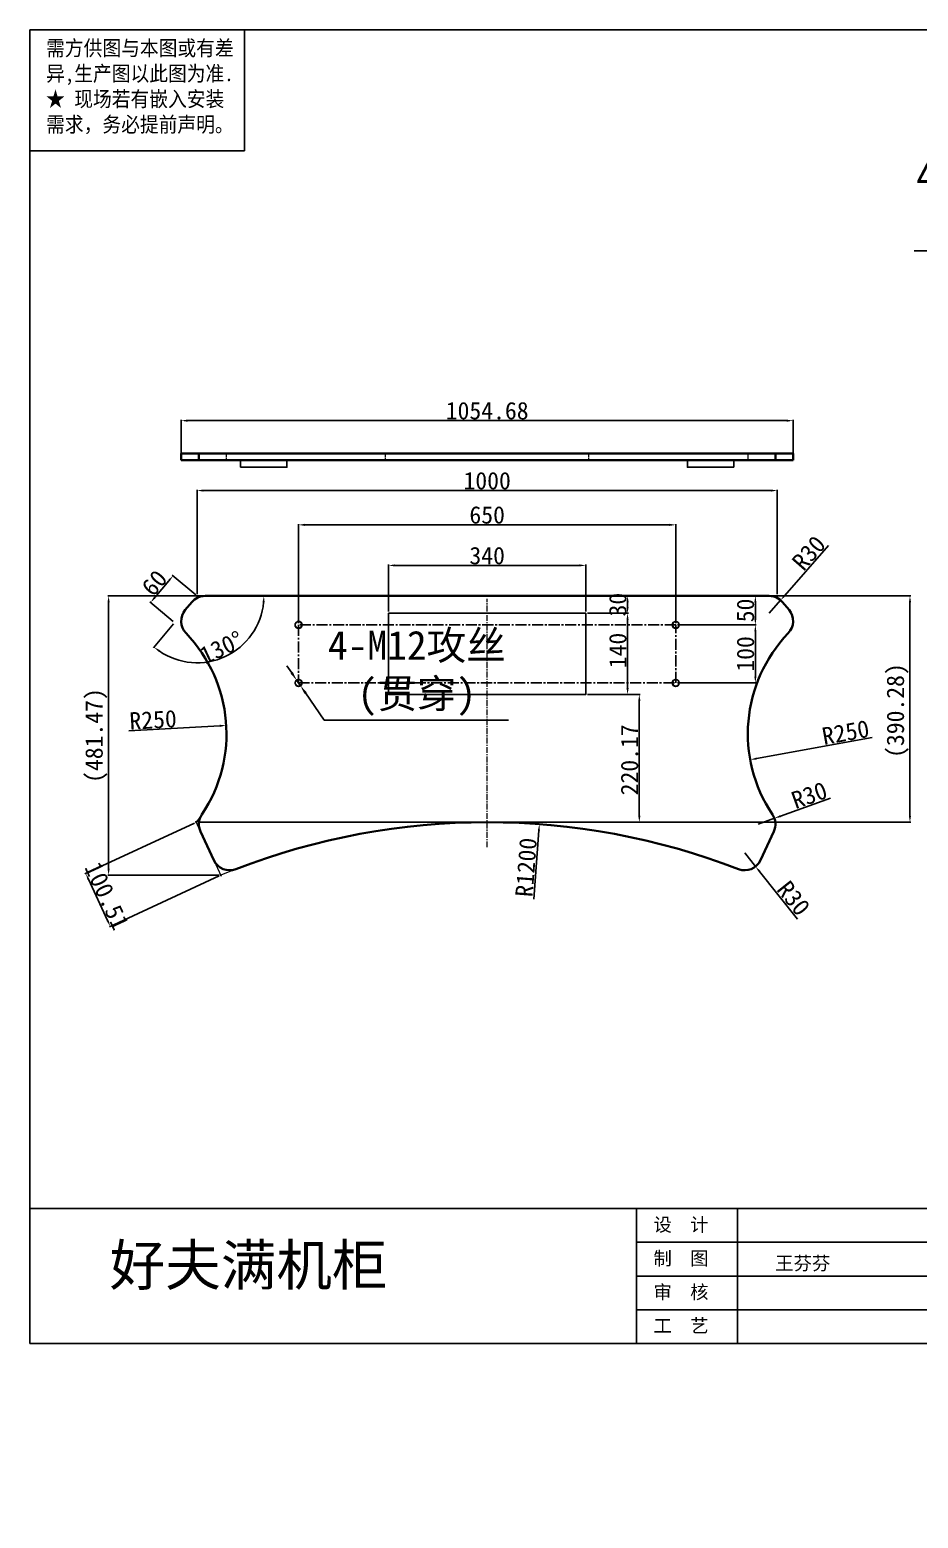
# Model space of a CAD drawing. Header units: millimetres. Extents: x 7760 to 23106, y -3343 to 6769.
# Drawn here: x 19804 to 21335, y 3021 to 5587 of the extents above; entities that cross this region are included whole.
import ezdxf

# ---------------------------------------------------------------- set-up
doc = ezdxf.new("R2010")
doc.units = ezdxf.units.MM
for name, pattern in [('ACAD_ISO04W100', [30, 24, -3, 0, -3]), ('ACAD_ISO08W100', [36, 24, -3, 6, -3]), ('CENTER2', [28.575, 19.05, -3.175, 3.175, -3.175]), ('CENTERX2', [20.32, 12.7, -2.54, 2.54, -2.54]), ('HIDDEN', [1.905, 1.27, -0.635])]:
    doc.linetypes.add(name, pattern=pattern)
for name, color, linetype in [('6文字层', 3, 'Continuous'), ('shixian', 7, 'Continuous'), ('tukuang', 7, 'Continuous'), ('xuxian1', 6, 'ACAD_ISO04W100'), ('zhongxingxian', 1, 'ACAD_ISO08W100')]:
    doc.layers.add(name, color=color, linetype=linetype)
doc.layers.add('尺寸线', color=3, linetype='Continuous', lineweight=15)
doc.styles.get("Standard").update_dxf_attribs({"font": ''})
doc.styles.get('Standard').set_extended_font_data('SimSun')
doc.dimstyles.new('30#', dxfattribs={"dimtxt": 30, "dimasz": 11, "dimexe": 1.5, "dimexo": 3, "dimgap": 2, "dimtad": 1, "dimzin": 12, "dimdsep": 46, "dimtxsty": 'Standard', "dimcen": 20, "dimclrd": 3, "dimclre": 3, "dimclrt": 7, "dimadec": 0, "dimazin": 3, "dimtfac": 1, "dimtmove": 0, "dimatfit": 3, "dimfxl": 0, "dimarcsym": 0})
doc.dimstyles.new('50#', dxfattribs={"dimtxt": 50, "dimasz": 15, "dimexe": 1.5, "dimexo": 3, "dimgap": 2, "dimtad": 1, "dimtoh": 1, "dimzin": 12, "dimdsep": 46, "dimtxsty": 'Standard', "dimcen": 20, "dimclrd": 3, "dimclre": 3, "dimclrt": 7, "dimadec": 0, "dimazin": 3, "dimtfac": 1, "dimtmove": 0, "dimatfit": 3, "dimfxl": 0, "dimarcsym": 0})

# ---------------------------------------------------------------- blocks, each defined once
blk = doc.blocks.new('*D114')
at = {"layer": 'Defpoints', "color": 0}
for p in [(19939.8, 4611.3), (20106.2, 4611.3), (20133.1, 4129.9)]:
    blk.add_point(p, dxfattribs=at)
at = {"layer": '尺寸线', "color": 3, "lineweight": -2}
for p, q in [((20103.2, 4611.3), (19938.3, 4611.3)), ((19939.8, 4140.9), (19939.8, 4600.3)), ((20130.1, 4129.9), (19938.3, 4129.9))]:
    blk.add_line(p, q, dxfattribs=at)
at = {"layer": '尺寸线', "color": 3}
for points in [[(19941.6, 4600.3), (19937.9, 4600.3), (19939.8, 4611.3)], [(19937.9, 4140.9), (19941.6, 4140.9), (19939.8, 4129.9)]]:
    blk.add_solid(points, dxfattribs=at)
at = {"layer": '尺寸线', "color": 7, "insert": (19899.6, 4370.6), "char_height": 30, "attachment_point": 2, "rotation": 90}
blk.add_mtext('(481.47)', dxfattribs=at)
blk = doc.blocks.new('*D115')
at = {"layer": 'Defpoints', "color": 0}
for p in [(20090.8, 4221), (19900.4, 4132.8), (20133.1, 4129.9)]:
    blk.add_point(p, dxfattribs=at)
at = {"layer": '尺寸线', "color": 3, "lineweight": -2}
for p, q in [((20088.1, 4219.8), (19899, 4132.1)), ((19938.1, 4051.5), (19905, 4122.8)), ((20130.3, 4128.6), (19941.3, 4040.9))]:
    blk.add_line(p, q, dxfattribs=at)
at = {"layer": '尺寸线', "color": 3}
for points in [[(19906.7, 4123.5), (19903.4, 4122), (19900.4, 4132.8)], [(19936.4, 4050.8), (19939.7, 4052.3), (19942.7, 4041.6)]]:
    blk.add_solid(points, dxfattribs=at)
at = {"layer": '尺寸线', "color": 7, "insert": (19950.6, 4100.6), "char_height": 30, "attachment_point": 2, "rotation": 294.8823}
blk.add_mtext('100.51', dxfattribs=at)
blk = doc.blocks.new('*D116')
at = {"layer": 'Defpoints', "color": 0}
for p in [(21078.2, 4611.3), (21320.8, 4611.3), (20090.8, 4221)]:
    blk.add_point(p, dxfattribs=at)
at = {"layer": '尺寸线', "color": 3, "lineweight": -2}
for p, q in [((21081.2, 4611.3), (21322.3, 4611.3)), ((21320.8, 4232), (21320.8, 4600.3)), ((20093.8, 4221), (21322.3, 4221))]:
    blk.add_line(p, q, dxfattribs=at)
at = {"layer": '尺寸线', "color": 3}
for points in [[(21322.7, 4600.3), (21319, 4600.3), (21320.8, 4611.3)], [(21319, 4232), (21322.7, 4232), (21320.8, 4221)]]:
    blk.add_solid(points, dxfattribs=at)
at = {"layer": '尺寸线', "color": 7, "insert": (21280.6, 4413.7), "char_height": 30, "attachment_point": 2, "rotation": 90}
blk.add_mtext('(390.28)', dxfattribs=at)
blk = doc.blocks.new('*D117')
at = {"layer": 'Defpoints', "color": 0}
for p in [(20092.2, 4793), (20092.2, 4611.3), (21092.2, 4611.3)]:
    blk.add_point(p, dxfattribs=at)
at = {"layer": '尺寸线', "color": 3, "lineweight": -2}
for p, q in [((20092.2, 4614.3), (20092.2, 4794.5)), ((21081.2, 4793), (20103.2, 4793)), ((21092.2, 4614.3), (21092.2, 4794.5))]:
    blk.add_line(p, q, dxfattribs=at)
at = {"layer": '尺寸线', "color": 3}
for points in [[(20103.2, 4794.8), (20103.2, 4791.1), (20092.2, 4793)], [(21081.2, 4791.1), (21081.2, 4794.8), (21092.2, 4793)]]:
    blk.add_solid(points, dxfattribs=at)
at = {"layer": '尺寸线', "color": 7, "insert": (20592.2, 4825), "char_height": 30, "attachment_point": 2}
blk.add_mtext('1000', dxfattribs=at)
blk = doc.blocks.new('*D118')
at = {"layer": 'Defpoints', "color": 0}
for p in [(20762.2, 4581.3), (20762.2, 4441.3), (20834.2, 4441.3)]:
    blk.add_point(p, dxfattribs=at)
at = {"layer": '尺寸线', "color": 3, "lineweight": -2}
for p, q in [((20765.2, 4581.3), (20835.7, 4581.3)), ((20834.2, 4570.3), (20834.2, 4452.3)), ((20765.2, 4441.3), (20835.7, 4441.3))]:
    blk.add_line(p, q, dxfattribs=at)
at = {"layer": '尺寸线', "color": 3}
for points in [[(20836, 4570.3), (20832.3, 4570.3), (20834.2, 4581.3)], [(20832.3, 4452.3), (20836, 4452.3), (20834.2, 4441.3)]]:
    blk.add_solid(points, dxfattribs=at)
at = {"layer": '尺寸线', "color": 7, "insert": (20802.2, 4517.2), "char_height": 30, "attachment_point": 2, "rotation": 90}
blk.add_mtext('140', dxfattribs=at)
blk = doc.blocks.new('*D119')
at = {"layer": 'Defpoints', "color": 0}
for p in [(20762.2, 4663.9), (20422.2, 4581.3), (20762.2, 4581.3)]:
    blk.add_point(p, dxfattribs=at)
at = {"layer": '尺寸线', "color": 3, "lineweight": -2}
for p, q in [((20422.2, 4584.3), (20422.2, 4665.4)), ((20433.2, 4663.9), (20751.2, 4663.9)), ((20762.2, 4584.3), (20762.2, 4665.4))]:
    blk.add_line(p, q, dxfattribs=at)
at = {"layer": '尺寸线', "color": 3}
for points in [[(20433.2, 4665.7), (20433.2, 4662.1), (20422.2, 4663.9)], [(20751.2, 4662.1), (20751.2, 4665.7), (20762.2, 4663.9)]]:
    blk.add_solid(points, dxfattribs=at)
at = {"layer": '尺寸线', "color": 7, "insert": (20592.2, 4695.9), "char_height": 30, "attachment_point": 2}
blk.add_mtext('340', dxfattribs=at)
blk = doc.blocks.new('*D120')
at = {"layer": 'Defpoints', "color": 0}
for p in [(20012.2, 4600.1), (20092.2, 4611.3), (20053.6, 4565.4)]:
    blk.add_point(p, dxfattribs=at)
at = {"layer": '尺寸线', "color": 3, "lineweight": -2}
for p, q in [((20089.9, 4613.3), (20049.6, 4647)), ((20043.7, 4637.6), (20019.3, 4608.5)), ((20051.3, 4567.3), (20011.1, 4601.1))]:
    blk.add_line(p, q, dxfattribs=at)
at = {"layer": '尺寸线', "color": 3}
for points in [[(20045.1, 4636.5), (20042.3, 4638.8), (20050.8, 4646.1)], [(20017.9, 4609.7), (20020.7, 4607.3), (20012.2, 4600.1)]]:
    blk.add_solid(points, dxfattribs=at)
at = {"layer": '尺寸线', "color": 7, "insert": (20007, 4643.6), "char_height": 30, "attachment_point": 2, "rotation": 50}
blk.add_mtext('60', dxfattribs=at)
blk = doc.blocks.new('*D121')
at = {"layer": 'Defpoints', "color": 0}
for p in [(20092.2, 4611.3), (20092.2, 4611.3), (21092.2, 4611.3), (20053.6, 4565.4), (20098.9, 4496.3)]:
    blk.add_point(p, dxfattribs=at)
at = {"layer": '尺寸线', "color": 3, "lineweight": -2}
blk.add_line((20051.7, 4563.1), (20017.2, 4521.9), dxfattribs=at)
blk.add_arc((20092.2, 4611.3), 115.2, 235.4725, 354.5275, dxfattribs=at)
at = {"layer": '尺寸线', "color": 3}
for points in [[(20208.7, 4600.3), (20205, 4600.4), (20207.4, 4611.3)], [(20028, 4517.9), (20025.8, 4515), (20018.1, 4523.1)]]:
    blk.add_solid(points, dxfattribs=at)
at = {"layer": '尺寸线', "color": 7, "insert": (20093.3, 4520), "char_height": 30, "attachment_point": 1, "rotation": 25}
blk.add_mtext('130%%d', dxfattribs=at)
blk = doc.blocks.new('*D122')
at = {"layer": 'Defpoints', "color": 0}
for p in [(20834.2, 4611.3), (21078.2, 4611.3), (20762.2, 4581.3)]:
    blk.add_point(p, dxfattribs=at)
at = {"layer": '尺寸线', "color": 3, "lineweight": -2}
for p, q in [((21075.2, 4611.3), (20832.7, 4611.3)), ((20834.2, 4592.3), (20834.2, 4600.3)), ((20765.2, 4581.3), (20835.7, 4581.3))]:
    blk.add_line(p, q, dxfattribs=at)
at = {"layer": '尺寸线', "color": 3}
for points in [[(20836, 4600.3), (20832.3, 4600.3), (20834.2, 4611.3)], [(20832.3, 4592.3), (20836, 4592.3), (20834.2, 4581.3)]]:
    blk.add_solid(points, dxfattribs=at)
at = {"layer": '尺寸线', "color": 7, "insert": (20802.2, 4596.3), "char_height": 30, "attachment_point": 2, "rotation": 90}
blk.add_mtext('30', dxfattribs=at)
blk = doc.blocks.new('*D123')
at = {"layer": 'Defpoints', "color": 0}
for p in [(20762.2, 4441.3), (20854.4, 4441.3), (20592.2, 4221.2)]:
    blk.add_point(p, dxfattribs=at)
at = {"layer": '尺寸线', "color": 3, "lineweight": -2}
for p, q in [((20765.2, 4441.3), (20855.9, 4441.3)), ((20854.4, 4232.2), (20854.4, 4430.3)), ((20595.2, 4221.2), (20855.9, 4221.2))]:
    blk.add_line(p, q, dxfattribs=at)
at = {"layer": '尺寸线', "color": 3}
for points in [[(20856.3, 4430.3), (20852.6, 4430.3), (20854.4, 4441.3)], [(20852.6, 4232.2), (20856.3, 4232.2), (20854.4, 4221.2)]]:
    blk.add_solid(points, dxfattribs=at)
at = {"layer": '尺寸线', "color": 7, "insert": (20822.4, 4328.7), "char_height": 30, "attachment_point": 2, "rotation": 90}
blk.add_mtext('220.17', dxfattribs=at)
blk = doc.blocks.new('*D124')
at = {"layer": 'Defpoints', "color": 0}
for p in [(19892.9, 4373.9), (20142.5, 4388)]:
    blk.add_point(p, dxfattribs=at)
at = {"layer": '尺寸线', "color": 3, "lineweight": -2}
blk.add_line((19974.6, 4378.5), (20131.5, 4387.4), dxfattribs=at)
at = {"layer": '尺寸线', "color": 3}
blk.add_solid([(20131.6, 4385.5), (20131.4, 4389.2), (20142.5, 4388)], dxfattribs=at)
at = {"layer": '尺寸线', "color": 7, "insert": (19974.8, 4410.5), "char_height": 30, "attachment_point": 1, "rotation": 3.2405}
blk.add_mtext('R250', dxfattribs=at)
blk = doc.blocks.new('*D125')
at = {"layer": 'Defpoints', "color": 0}
for p in [(21291.4, 4373.9), (21045.5, 4328.8)]:
    blk.add_point(p, dxfattribs=at)
at = {"layer": '尺寸线', "color": 3, "lineweight": -2}
blk.add_line((21255.8, 4367.3), (21056.3, 4330.8), dxfattribs=at)
at = {"layer": '尺寸线', "color": 3}
blk.add_solid([(21056, 4332.6), (21056.7, 4329), (21045.5, 4328.8)], dxfattribs=at)
at = {"layer": '尺寸线', "color": 7, "insert": (21167.1, 4383.6), "char_height": 30, "attachment_point": 1, "rotation": 10.3714}
blk.add_mtext('R250', dxfattribs=at)
blk = doc.blocks.new('*D127')
at = {"layer": 'Defpoints', "color": 0}
for p in [(20682.1, 4217.8), (20592.2, 3021.2)]:
    blk.add_point(p, dxfattribs=at)
at = {"layer": '尺寸线', "color": 3, "lineweight": -2}
blk.add_line((20672.4, 4088.4), (20681.3, 4206.8), dxfattribs=at)
at = {"layer": '尺寸线', "color": 3}
blk.add_solid([(20683.1, 4206.7), (20679.5, 4207), (20682.1, 4217.8)], dxfattribs=at)
at = {"layer": '尺寸线', "color": 7, "insert": (20659.5, 4143.4), "char_height": 30, "attachment_point": 5, "rotation": 85.7018}
blk.add_mtext('R1200', dxfattribs=at)
blk = doc.blocks.new('*D128')
at = {"layer": 'Defpoints', "color": 0}
for p in [(21097.9, 4603.9), (21078.2, 4581.3)]:
    blk.add_point(p, dxfattribs=at)
at = {"layer": '尺寸线', "color": 3, "lineweight": -2}
for p, q in [((21180.7, 4698.5), (21105.2, 4612.2)), ((21078.2, 4581.3), (21097.9, 4603.9))]:
    blk.add_line(p, q, dxfattribs=at)
at = {"layer": '尺寸线', "color": 3}
blk.add_solid([(21103.8, 4613.4), (21106.6, 4611), (21097.9, 4603.9)], dxfattribs=at)
at = {"layer": '尺寸线', "color": 7, "insert": (21146.6, 4685.3), "char_height": 30, "attachment_point": 5, "rotation": 48.7974}
blk.add_mtext('R30', dxfattribs=at)
blk = doc.blocks.new('*D129')
at = {"layer": 'Defpoints', "color": 0}
for p in [(20917.2, 4561.3), (20917.2, 4461.3), (21054.4, 4461.3)]:
    blk.add_point(p, dxfattribs=at)
at = {"layer": '尺寸线', "color": 3, "lineweight": -2}
for p, q in [((20920.2, 4561.3), (21055.9, 4561.3)), ((21054.4, 4550.3), (21054.4, 4472.3)), ((20920.2, 4461.3), (21055.9, 4461.3))]:
    blk.add_line(p, q, dxfattribs=at)
at = {"layer": '尺寸线', "color": 3}
for points in [[(21056.2, 4550.3), (21052.6, 4550.3), (21054.4, 4561.3)], [(21052.6, 4472.3), (21056.2, 4472.3), (21054.4, 4461.3)]]:
    blk.add_solid(points, dxfattribs=at)
at = {"layer": '尺寸线', "color": 7, "insert": (21037.4, 4511.3), "char_height": 30, "attachment_point": 5, "rotation": 90}
blk.add_mtext('100', dxfattribs=at)
blk = doc.blocks.new('*D130')
at = {"layer": 'Defpoints', "color": 0}
for p in [(20967.2, 4611.3), (21054.4, 4611.3), (20917.2, 4561.3)]:
    blk.add_point(p, dxfattribs=at)
at = {"layer": '尺寸线', "color": 3, "lineweight": -2}
for p, q in [((20970.2, 4611.3), (21055.9, 4611.3)), ((21054.4, 4572.3), (21054.4, 4600.3)), ((20920.2, 4561.3), (21055.9, 4561.3))]:
    blk.add_line(p, q, dxfattribs=at)
at = {"layer": '尺寸线', "color": 3}
for points in [[(21056.2, 4600.3), (21052.6, 4600.3), (21054.4, 4611.3)], [(21052.6, 4572.3), (21056.2, 4572.3), (21054.4, 4561.3)]]:
    blk.add_solid(points, dxfattribs=at)
at = {"layer": '尺寸线', "color": 7, "insert": (21037.4, 4586.3), "char_height": 30, "attachment_point": 5, "rotation": 90}
blk.add_mtext('50', dxfattribs=at)
blk = doc.blocks.new('*D131')
at = {"layer": 'Defpoints', "color": 0}
for p in [(20267.2, 4733.8), (20267.2, 4561.3), (20917.2, 4561.3)]:
    blk.add_point(p, dxfattribs=at)
at = {"layer": '尺寸线', "color": 3, "lineweight": -2}
for p, q in [((20267.2, 4564.3), (20267.2, 4735.3)), ((20906.2, 4733.8), (20278.2, 4733.8)), ((20917.2, 4564.3), (20917.2, 4735.3))]:
    blk.add_line(p, q, dxfattribs=at)
at = {"layer": '尺寸线', "color": 3}
for points in [[(20278.2, 4735.7), (20278.2, 4732), (20267.2, 4733.8)], [(20906.2, 4732), (20906.2, 4735.7), (20917.2, 4733.8)]]:
    blk.add_solid(points, dxfattribs=at)
at = {"layer": '尺寸线', "color": 7, "insert": (20592.2, 4750.8), "char_height": 30, "attachment_point": 5}
blk.add_mtext('650', dxfattribs=at)
blk = doc.blocks.new('*D134')
at = {"layer": 'Defpoints', "color": 0}
for p in [(21036, 4168.3), (21054.7, 4144.8)]:
    blk.add_point(p, dxfattribs=at)
at = {"layer": '尺寸线', "color": 3, "lineweight": -2}
for p, q in [((21036, 4168.3), (21054.7, 4144.8)), ((21127.2, 4054), (21061.6, 4136.2))]:
    blk.add_line(p, q, dxfattribs=at)
at = {"layer": '尺寸线', "color": 3}
blk.add_solid([(21063, 4137.4), (21060.2, 4135.1), (21054.7, 4144.8)], dxfattribs=at)
at = {"layer": '尺寸线', "color": 7, "insert": (21120.3, 4090), "char_height": 30, "attachment_point": 5, "rotation": 308.582}
blk.add_mtext('R30', dxfattribs=at)
blk = doc.blocks.new('*D135')
at = {"layer": 'Defpoints', "color": 0}
for p in [(21059, 4217.8), (21087.2, 4227.9)]:
    blk.add_point(p, dxfattribs=at)
at = {"layer": '尺寸线', "color": 3, "lineweight": -2}
for p, q in [((21183.7, 4262.5), (21097.6, 4231.6)), ((21059, 4217.8), (21087.2, 4227.9))]:
    blk.add_line(p, q, dxfattribs=at)
at = {"layer": '尺寸线', "color": 3}
blk.add_solid([(21097, 4233.3), (21098.2, 4229.9), (21087.2, 4227.9)], dxfattribs=at)
at = {"layer": '尺寸线', "color": 7, "insert": (21147.4, 4267.6), "char_height": 30, "attachment_point": 5, "rotation": 19.7409}
blk.add_mtext('R30', dxfattribs=at)
blk = doc.blocks.new('JDJH')
for p, q in [((12358.9, 1732.7), (12358.9, 1997.3)), ((12557.3, 1732.7), (12557.3, 1997.3)), ((12954.3, 1732.7), (12954.3, 1997.3)), ((13152.7, 1732.7), (13152.7, 1997.3)), ((13549.7, 1732.7), (13549.7, 1997.3)), ((13748.1, 1732.7), (13748.1, 1997.3)), ((14145.1, 1732.7), (14145.1, 1997.3)), ((14277.4, 1732.7), (14277.4, 1997.3)), ((14409.7, 1798.8), (14409.7, 1997.3)), ((14542, 1798.8), (14542, 1997.3)), ((14925.7, 1931.2), (12358.9, 1931.2)), ((14202.2, 1919.2), (14175.2, 1872.5)), ((14229.1, 1872.5), (14202.2, 1919.2)), ((14175.2, 1872.5), (14229.1, 1872.5)), ((14925.7, 1865), (12358.9, 1865)), ((14202.2, 1853.1), (14175.2, 1806.3)), ((14229.1, 1806.3), (14202.2, 1853.1)), ((14925.7, 1798.8), (12358.9, 1798.8)), ((14175.2, 1806.3), (14229.1, 1806.3)), ((14481.6, 1779), (14547.8, 1792.2)), ((14547.8, 1792.2), (14547.8, 1739.3)), ((14706.4, 1732.7), (14706.4, 1798.8)), ((14481.6, 1779), (14481.6, 1752.5)), ((14481.6, 1752.5), (14547.8, 1739.3))]:
    blk.add_line(p, q)
for radius in [26.5, 13.2]:
    blk.add_circle((14706.4, 1765.8), radius)
at = {"layer": 'tukuang', "linetype": 'ByBlock'}
blk.add_line((14925.7, 1997.3), (11168, 1997.3), dxfattribs=at)
at = {"layer": 'xuxian1', "linetype": 'ByBlock'}
for p, q in [((11168, 1732.7), (11168, 4312.8)), ((11168, 4312.8), (14925.7, 4312.8)), ((11589.4, 4075), (11589.4, 4312.8)), ((14925.7, 4312.8), (14925.7, 1732.7)), ((11168, 4075), (11589.4, 4075)), ((14925.7, 1732.7), (11168, 1732.7))]:
    blk.add_line(p, q, dxfattribs=at)
at = {"layer": 'zhongxingxian', "ltscale": 0.5}
blk.add_line((14458.1, 1765.8), (14739.5, 1765.8), dxfattribs=at)
for s, p in [('2', (14194, 1879.4)), ('1', (14194, 1813.2))]:
    blk.add_text(s, height=22.3).set_placement(p)
at = {"insert": (11324.8, 1926.5), "char_height": 80, "width": 1615.999, "attachment_point": 1}
blk.add_mtext('{\\fSimSun|b0|i0|c134|p2;好夫满机柜}', dxfattribs=at)
at = {"layer": '6文字层', "insert": (11200.1, 4291.9), "char_height": 30, "width": 784.033, "attachment_point": 1}
blk.add_mtext('{\\fSimSun|b0|i0|c134|p2;\\W0.9;\\C1;需方供图与本图或有差\\P异,生产图以此图为准.\\P★ 现场若有嵌入安装\\P需求，务必提前声明。}', dxfattribs=at)
at = {"layer": 'shixian', "char_height": 26.46, "width": 238.071, "attachment_point": 1}
for s, insert in [('设  计', (12392.5, 1979.1)), ('名  称', (12987.9, 1979.1)), ('编  号', (13583.3, 1979.1)), ('标记', (14165.1, 1980.7)), ('处 数', (14297.4, 1980.7)), ('更改号', (14429.7, 1980.7)), ('签   字', (14652.9, 1980.7)), ('制  图', (12392.5, 1912.9)), ('王芬芬', (12631.5, 1903.3)), ('材  料', (12987.9, 1912.9)), ('图  号', (13583.3, 1912.9)), ('审  核', (12392.5, 1846.8)), ('日  期', (12987.9, 1846.8)), ('数  量', (13583.3, 1846.8)), ('工  艺', (12392.5, 1780.6)), ('比  例', (12987.9, 1780.6)), ('单  位', (13583.3, 1780.6)), ('视 角', (14165.1, 1782.2))]:
    blk.add_mtext(s, dxfattribs=dict(at, insert=insert))
blk = doc.blocks.new('*D165')
at = {"color": 3, "lineweight": -2}
for p, q in [((20255.3, 4478.6), (20246.8, 4491)), ((20263.8, 4466.3), (20270.6, 4456.4)), ((20311.2, 4397.2), (20279.1, 4444)), ((20628.8, 4397.2), (20311.2, 4397.2))]:
    blk.add_line(p, q, dxfattribs=at)
at = {"color": 3}
for points in [[(20253.2, 4477.2), (20257.3, 4480.1), (20263.8, 4466.3)], [(20281.1, 4445.4), (20277, 4442.6), (20270.6, 4456.4)]]:
    blk.add_solid(points, dxfattribs=at)
at = {"layer": 'Defpoints', "color": 0}
for p in [(20263.8, 4466.3), (20270.6, 4456.4)]:
    blk.add_point(p, dxfattribs=at)
at = {"color": 7, "insert": (20471, 4477.9), "char_height": 50, "attachment_point": 5}
blk.add_mtext('4-M12攻丝\\P{\\fSimSun|b0|i0|c134|p2;(贯穿)}', dxfattribs=at)
blk = doc.blocks.new('*D190')
at = {"color": 3, "lineweight": -2}
for p, q in [((21327.9, 5206.1), (21609.8, 5206.1)), ((21609.8, 5206.1), (21627.7, 5192.5)), ((21646, 5178.7), (21639.7, 5183.5)), ((21658, 5169.6), (21670, 5160.6))]:
    blk.add_line(p, q, dxfattribs=at)
at = {"color": 3}
for points in [[(21626.2, 5190.5), (21629.2, 5194.5), (21639.7, 5183.5)], [(21659.5, 5171.6), (21656.5, 5167.7), (21646, 5178.7)]]:
    blk.add_solid(points, dxfattribs=at)
at = {"layer": 'Defpoints', "color": 0}
for p in [(21639.7, 5183.5), (21646, 5178.7)]:
    blk.add_point(p, dxfattribs=at)
at = {"color": 7, "insert": (21467.8, 5286.7), "char_height": 50, "attachment_point": 5}
blk.add_mtext('4-M8攻丝\\P(贯穿)', dxfattribs=at)
blk = doc.blocks.new('*D311')
at = {"layer": 'Defpoints', "color": 0}
for p in [(21119.5, 4913.5), (20064.8, 4851.1), (21119.5, 4851.1)]:
    blk.add_point(p, dxfattribs=at)
at = {"layer": '尺寸线', "color": 3, "lineweight": -2}
for p, q in [((20064.8, 4854.1), (20064.8, 4915)), ((20075.8, 4913.5), (21108.5, 4913.5)), ((21119.5, 4854.1), (21119.5, 4915))]:
    blk.add_line(p, q, dxfattribs=at)
at = {"layer": '尺寸线', "color": 3}
for points in [[(20075.8, 4915.3), (20075.8, 4911.6), (20064.8, 4913.5)], [(21108.5, 4911.6), (21108.5, 4915.3), (21119.5, 4913.5)]]:
    blk.add_solid(points, dxfattribs=at)
at = {"layer": '尺寸线', "color": 7, "insert": (20592.2, 4930.5), "char_height": 30, "attachment_point": 5}
blk.add_mtext('1054.68', dxfattribs=at)

msp = doc.modelspace()

# ---------------------------------------------------------------- linework, layer by layer
at = {"color": 7, "linetype": 'Continuous', "lineweight": 35}
for p, q in [((20064.8354, 4857.1433), (20064.8354, 4845.1433)), ((20064.8354, 4857.1433), (20098.3647, 4857.1433)), ((20067.8354, 4857.1433), (20075.364, 4857.1433)), ((20095.3647, 4857.1433), (20095.3647, 4845.1433)), ((20098.3647, 4857.1433), (20100.871, 4857.1433)), ((20100.871, 4857.1433), (20123.8203, 4857.1433)), ((20123.8203, 4857.1433), (20158.0573, 4857.1433)), ((20158.0573, 4857.1433), (21026.2903, 4857.1433)), ((21026.2903, 4857.1433), (21060.5272, 4857.1433)), ((21060.5272, 4857.1433), (21083.4766, 4857.1433)), ((21083.4766, 4857.1433), (21085.9829, 4857.1433)), ((21085.9829, 4857.1433), (21108.9835, 4857.1433)), ((21088.9829, 4845.1433), (21088.9829, 4857.1433)), ((21108.9835, 4857.1433), (21119.5121, 4857.1433)), ((21119.5121, 4845.1433), (21119.5121, 4857.1433)), ((20098.3647, 4845.1433), (20064.8354, 4845.1433)), ((20075.364, 4845.1433), (20067.8354, 4845.1433)), ((20100.871, 4845.1433), (20098.3647, 4845.1433)), ((20123.8203, 4845.1433), (20100.871, 4845.1433)), ((20158.0573, 4845.1433), (20123.8203, 4845.1433)), ((21026.2903, 4845.1433), (20158.0573, 4845.1433)), ((21060.5272, 4845.1433), (21026.2903, 4845.1433)), ((21083.4766, 4845.1433), (21060.5272, 4845.1433)), ((21085.9829, 4845.1433), (21083.4766, 4845.1433)), ((21108.9835, 4845.1433), (21085.9829, 4845.1433)), ((21119.5121, 4845.1433), (21108.9835, 4845.1433)), ((20071.8541, 4587.1114), (20083.1817, 4600.611)), ((20106.163, 4611.3274), (21078.1845, 4611.3274)), ((21101.1659, 4600.611), (21112.4934, 4587.1114)), ((20121.0988, 4155.659), (20098.1494, 4205.1392)), ((21086.1981, 4205.1392), (21063.2487, 4155.659))]:
    msp.add_line(p, q, dxfattribs=at)
at = {"color": 7, "linetype": 'HIDDEN', "lineweight": 18}
for p, q in [((20142.9096, 4845.1433), (20142.9096, 4857.1433)), ((20417.1738, 4845.1433), (20417.1738, 4857.1433)), ((20767.1738, 4845.1433), (20767.1738, 4857.1433)), ((21041.4379, 4857.1433), (21041.4379, 4845.1433))]:
    msp.add_line(p, q, dxfattribs=at)
at = {"color": 7, "linetype": 'Continuous', "lineweight": 0}
for p, q in [((20106.163, 4611.3274), (20090.1738, 4611.3274)), ((21078.1845, 4611.3274), (21094.1738, 4611.3274)), ((20100.4588, 4234.4859), (20089.6028, 4219.4226)), ((20098.1494, 4205.1392), (20089.9306, 4222.8595)), ((20121.0988, 4155.659), (20133.9057, 4128.0466)), ((20159.1399, 4140.3031), (20131.2075, 4129.1175))]:
    msp.add_line(p, q, dxfattribs=at)
at = {"color": 1, "linetype": 'CENTERX2', "lineweight": 18, "ltscale": 0.8}
msp.add_line((20592.1738, 4178.0011), (20592.1738, 4606.3274), dxfattribs=at)
for points in [[(20167.1738, 4833.1433), (20247.1738, 4833.1433), (20247.1738, 4845.1433), (20167.1738, 4845.1433)], [(21017.1738, 4833.1433), (20937.1738, 4833.1433), (20937.1738, 4845.1433), (21017.1738, 4845.1433)], [(20422.1738, 4581.3274), (20762.1738, 4581.3274), (20762.1738, 4441.3274), (20422.1738, 4441.3274)]]:
    msp.add_lwpolyline(points, close=True)
at = {"color": 1, "linetype": 'CENTER2'}
msp.add_lwpolyline([(20267.1738, 4461.3274), (20917.1738, 4461.3274), (20917.1738, 4561.3274), (20267.1738, 4561.3274)], close=True, dxfattribs=at)
for centre, radius in [((20267.1738, 4561.3274), 6.1), ((20267.1738, 4561.3274), 5.6), ((20917.1738, 4561.3274), 6), ((20917.1738, 4561.3274), 5.6), ((20267.1738, 4461.3274), 6), ((20267.1738, 4461.3274), 5.6), ((20917.1738, 4461.3274), 6), ((20917.1738, 4461.3274), 5.6)]:
    msp.add_circle(centre, radius)
at = {"color": 2, "linetype": 'HIDDEN'}
for centre in [(20267.1738, 4561.3274), (20917.1738, 4561.3274), (20267.1738, 4461.3274), (20917.1738, 4461.3274)]:
    msp.add_circle(centre, 6, dxfattribs=at)
at = {"color": 7, "linetype": 'Continuous', "lineweight": 35}
for centre, radius, start, end in [((20106.163, 4581.3274), 30, 90, 140), ((21078.1845, 4581.3274), 30, 40, 90), ((20094.8354, 4567.8277), 30, 140, 223.8493602), ((21089.5121, 4567.8277), 30, 316.1506398, 40), ((19892.9096, 4373.8536), 250, 326.1189391, 43.8493602), ((21291.4379, 4373.8536), 250, 136.1506398, 213.8810609), ((20125.3647, 4217.7618), 30, 146.1189391, 204.8823052), ((21058.9829, 4217.7618), 30, 335.1176948, 33.8810609), ((20592.1738, 3021.1598), 1200, 68.8468819, 111.1531181), ((20148.314, 4168.2816), 30, 204.8823052, 291.1531181), ((21036.0335, 4168.2816), 30, 248.8468819, 335.1176948)]:
    msp.add_arc(centre, radius, start, end, dxfattribs=at)

# ---------------------------------------------------------------- block references
at = {"xscale": 0.8778000000000002, "yscale": 0.8778000000000002, "zscale": 0.8778000000000002}
msp.add_blockref('JDJH', (10000.6372, 1801.6586), dxfattribs=at)

# ---------------------------------------------------------------- dimensions: what is measured, and where the dimension line sits
for p1, p2, text, picture, middle in [((21646.0469, 5178.6813), (21639.6602, 5183.499), '4-M8攻丝\\P(贯穿)', '*D190', (21609.7576, 5206.0557)), ((20263.778, 4466.274), (20270.5696, 4456.3808), '4-M12攻丝\\P{\\fSimSun|b0|i0|c134|p2;(贯穿)}', '*D165', (20311.1901, 4397.2094))]:
    dim = msp.add_diameter_dim_2p(p1=p1, p2=p2, text=text, dimstyle='50#', override={"dimtxsty": 'Standard'})
    dim.commit()
    dim.dimension.update_dxf_attribs({"geometry": picture, "text_midpoint": middle, "dimtype": 163})
at = {"layer": '尺寸线'}
for base, p1, p2, picture, middle in [((21119.5121, 4913.4678), (20064.8354, 4851.1433), (21119.5121, 4851.1433), '*D311', (20592.1738, 4930.4678)), ((20267.1738, 4733.8274), (20917.1738, 4561.3274), (20267.1738, 4561.3274), '*D131', (20592.1738, 4750.8274))]:
    dim = msp.add_linear_dim(base=base, p1=p1, p2=p2, dimstyle='30#', dxfattribs=at)
    dim.commit()
    dim.dimension.update_dxf_attribs({"geometry": picture, "text_midpoint": middle})
for base, p1, p2, picture, middle in [((20092.1738, 4792.9671), (21092.1738, 4611.3274), (20092.1738, 4611.3274), '*D117', (20592.1738, 4792.9671)), ((20762.1738, 4663.8948), (20422.1738, 4581.3274), (20762.1738, 4581.3274), '*D119', (20592.1738, 4663.8948))]:
    dim = msp.add_linear_dim(base=base, p1=p1, p2=p2, dimstyle='30#', dxfattribs=at)
    dim.commit()
    dim.dimension.update_dxf_attribs({"geometry": picture, "text_midpoint": middle, "dimtype": 160})
for center, mpoint, picture, middle in [((21078.1845, 4581.3274), (21097.9463, 4603.899), '*D128', (21159.3751, 4674.0621)), ((19892.9096, 4373.8536), (20142.5099, 4387.9855), '*D124', (20017.7099, 4380.9196)), ((21291.4379, 4373.8536), (21045.5225, 4328.8467), '*D125', (21213.3593, 4359.5638)), ((21058.9829, 4217.7618), (21087.2198, 4227.8949), '*D135', (21153.1602, 4251.5581)), ((20592.1738, 3021.1598), (20682.1098, 4217.7848), '*D127', (20677.7156, 4159.3186)), ((21036.0335, 4168.2816), (21054.7426, 4144.8302), '*D134', (21106.9733, 4079.3598))]:
    dim = msp.add_radius_dim(center=center, mpoint=mpoint, dimstyle='30#', dxfattribs=at)
    dim.commit()
    dim.dimension.update_dxf_attribs({"geometry": picture, "text_midpoint": middle, "dimtype": 164})
for base, p1, p2, angle, picture, middle in [((20012.2123, 4600.0986), (20092.1738, 4611.3274), (20053.6065, 4565.3647), 50, '*D120', (20031.4959, 4623.0799)), ((20834.1763, 4611.3274), (20762.1738, 4581.3274), (21078.1845, 4611.3274), 90, '*D122', (20834.1763, 4596.3274)), ((20834.1763, 4441.3274), (20762.1738, 4581.3274), (20762.1738, 4441.3274), 90, '*D118', (20834.1763, 4517.2211)), ((20854.4207, 4441.3274), (20592.1738, 4221.1598), (20762.1738, 4441.3274), 90, '*D123', (20854.4207, 4328.7436)), ((19900.4038, 4132.7505), (20133.0642, 4129.861), (20090.7721, 4221.0451), 294.8823052, '*D115', (19921.5498, 4087.1585))]:
    dim = msp.add_linear_dim(base=base, p1=p1, p2=p2, angle=angle, dimstyle='30#', dxfattribs=at)
    dim.commit()
    dim.dimension.update_dxf_attribs({"geometry": picture, "text_midpoint": middle, "dimtype": 160})
for base, p1, p2, picture, middle in [((19939.7705, 4611.3274), (20133.0642, 4129.861), (20106.163, 4611.3274), '*D114', (19939.7705, 4370.5942)), ((21320.834, 4611.3274), (20090.7721, 4221.0451), (21078.1845, 4611.3274), '*D116', (21320.834, 4413.7173))]:
    dim = msp.add_linear_dim(base=base, p1=p1, p2=p2, angle=90, text='(<>)', dimstyle='30#', dxfattribs=at)
    dim.commit()
    dim.dimension.update_dxf_attribs({"geometry": picture, "text_midpoint": middle, "dimtype": 160})
dim = msp.add_angular_dim_2l(base=(20098.8728, 4496.3102), line1=((21092.1738, 4611.3274), (20092.1738, 4611.3274)), line2=((20092.1738, 4611.3274), (20053.6065, 4565.3647)), dimstyle='30#', dxfattribs=at)
dim.commit()
dim.dimension.update_dxf_attribs({"geometry": '*D121', "text_midpoint": (20140.8645, 4506.9098), "dimtype": 162})
for base, p2, picture, middle in [((21054.4103, 4611.3274), (20967.1738, 4611.3274), '*D130', (21037.4103, 4586.3274)), ((21054.4103, 4461.3274), (20917.1738, 4461.3274), '*D129', (21037.4103, 4511.3274))]:
    dim = msp.add_linear_dim(base=base, p1=(20917.1738, 4561.3274), p2=p2, angle=90, dimstyle='30#', dxfattribs=at)
    dim.commit()
    dim.dimension.update_dxf_attribs({"geometry": picture, "text_midpoint": middle})

doc.saveas('drawing.dxf')
